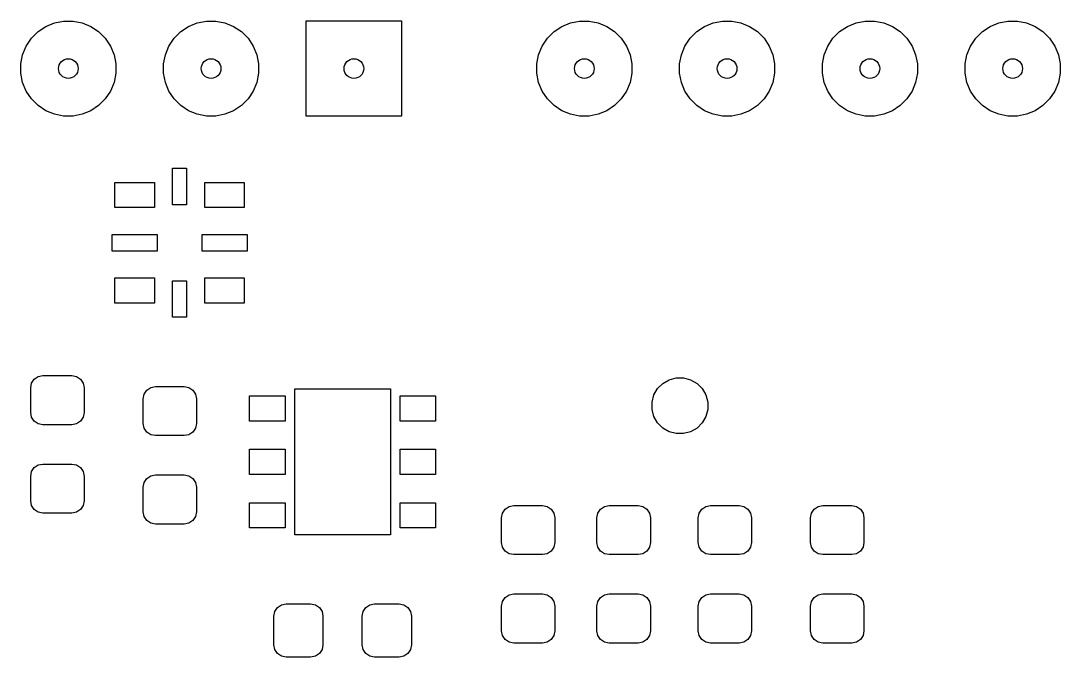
# Model space of a CAD drawing. Extents: x 2.11 to 4.44, y -4.7 to -3.04.
# Drawn here: x 2.964 to 3.692, y -3.483 to -3.037 of the extents above; entities that cross this region are included whole.
import ezdxf

# ---------------------------------------------------------------- set-up
doc = ezdxf.new("R2010")
doc.units = 0
doc.header["$MEASUREMENT"] = 0
doc.layers.add('BLACK', color=7, linetype='CONTINUOUS')

msp = doc.modelspace()

# ---------------------------------------------------------------- linework, layer by layer
at = {"layer": 'BLACK', "linetype": 'CONTINUOUS'}
for p, q in [((2.97562, -3.045), (2.98108, -3.04135)), ((2.98108, -3.04135), (2.98714, -3.03884)), ((2.98714, -3.03884), (2.99357, -3.03756)), ((2.99357, -3.03756), (3.00013, -3.03756)), ((3.00013, -3.03756), (3.00656, -3.03884)), ((3.00656, -3.03884), (3.01263, -3.04135)), ((3.01263, -3.04135), (3.01808, -3.045)), ((3.07562, -3.045), (3.08108, -3.04135)), ((3.08108, -3.04135), (3.08714, -3.03884)), ((3.08714, -3.03884), (3.09357, -3.03756)), ((3.09357, -3.03756), (3.10013, -3.03756)), ((3.10013, -3.03756), (3.10656, -3.03884)), ((3.10656, -3.03884), (3.11263, -3.04135)), ((3.11263, -3.04135), (3.11808, -3.045)), ((3.16339, -3.10433), (3.16339, -3.0374)), ((3.16339, -3.0374), (3.23031, -3.0374)), ((3.23031, -3.0374), (3.23031, -3.10433)), ((3.33704, -3.045), (3.34249, -3.04135)), ((3.34249, -3.04135), (3.34855, -3.03884)), ((3.34855, -3.03884), (3.35499, -3.03756)), ((3.35499, -3.03756), (3.36155, -3.03756)), ((3.36155, -3.03756), (3.36798, -3.03884)), ((3.36798, -3.03884), (3.37404, -3.04135)), ((3.37404, -3.04135), (3.3795, -3.045)), ((3.43704, -3.045), (3.44249, -3.04135)), ((3.44249, -3.04135), (3.44855, -3.03884)), ((3.44855, -3.03884), (3.45499, -3.03756)), ((3.45499, -3.03756), (3.46155, -3.03756)), ((3.46155, -3.03756), (3.46798, -3.03884)), ((3.46798, -3.03884), (3.47404, -3.04135)), ((3.47404, -3.04135), (3.4795, -3.045)), ((3.53704, -3.045), (3.54249, -3.04135)), ((3.54249, -3.04135), (3.54855, -3.03884)), ((3.54855, -3.03884), (3.55499, -3.03756)), ((3.55499, -3.03756), (3.56155, -3.03756)), ((3.56155, -3.03756), (3.56798, -3.03884)), ((3.56798, -3.03884), (3.57404, -3.04135)), ((3.57404, -3.04135), (3.5795, -3.045)), ((3.63704, -3.045), (3.64249, -3.04135)), ((3.64249, -3.04135), (3.64855, -3.03884)), ((3.64855, -3.03884), (3.65499, -3.03756)), ((3.65499, -3.03756), (3.66155, -3.03756)), ((3.66155, -3.03756), (3.66798, -3.03884)), ((3.66798, -3.03884), (3.67404, -3.04135)), ((3.67404, -3.04135), (3.6795, -3.045)), ((2.96734, -3.05509), (2.97098, -3.04964)), ((2.97098, -3.04964), (2.97562, -3.045)), ((3.01808, -3.045), (3.02272, -3.04964)), ((3.02272, -3.04964), (3.02636, -3.05509)), ((3.06734, -3.05509), (3.07098, -3.04964)), ((3.07098, -3.04964), (3.07562, -3.045)), ((3.11808, -3.045), (3.12272, -3.04964)), ((3.12272, -3.04964), (3.12636, -3.05509)), ((3.32875, -3.05509), (3.3324, -3.04964)), ((3.3324, -3.04964), (3.33704, -3.045)), ((3.3795, -3.045), (3.38414, -3.04964)), ((3.38414, -3.04964), (3.38778, -3.05509)), ((3.42875, -3.05509), (3.4324, -3.04964)), ((3.4324, -3.04964), (3.43704, -3.045)), ((3.4795, -3.045), (3.48414, -3.04964)), ((3.48414, -3.04964), (3.48778, -3.05509)), ((3.52875, -3.05509), (3.5324, -3.04964)), ((3.5324, -3.04964), (3.53704, -3.045)), ((3.5795, -3.045), (3.58414, -3.04964)), ((3.58414, -3.04964), (3.58778, -3.05509)), ((3.62875, -3.05509), (3.6324, -3.04964)), ((3.6324, -3.04964), (3.63704, -3.045)), ((3.6795, -3.045), (3.68414, -3.04964)), ((3.68414, -3.04964), (3.68778, -3.05509)), ((2.96483, -3.06115), (2.96734, -3.05509)), ((3.02636, -3.05509), (3.02887, -3.06115)), ((3.06483, -3.06115), (3.06734, -3.05509)), ((3.12636, -3.05509), (3.12887, -3.06115)), ((3.32624, -3.06115), (3.32875, -3.05509)), ((3.38778, -3.05509), (3.39029, -3.06115)), ((3.42624, -3.06115), (3.42875, -3.05509)), ((3.48778, -3.05509), (3.49029, -3.06115)), ((3.52624, -3.06115), (3.52875, -3.05509)), ((3.58778, -3.05509), (3.59029, -3.06115)), ((3.62624, -3.06115), (3.62875, -3.05509)), ((3.68778, -3.05509), (3.69029, -3.06115)), ((2.96355, -3.06759), (2.96483, -3.06115)), ((3.02887, -3.06115), (3.03015, -3.06759)), ((3.06355, -3.06759), (3.06483, -3.06115)), ((3.12887, -3.06115), (3.13015, -3.06759)), ((3.32496, -3.06759), (3.32624, -3.06115)), ((3.39029, -3.06115), (3.39157, -3.06759)), ((3.42496, -3.06759), (3.42624, -3.06115)), ((3.49029, -3.06115), (3.49157, -3.06759)), ((3.52496, -3.06759), (3.52624, -3.06115)), ((3.59029, -3.06115), (3.59157, -3.06759)), ((3.62496, -3.06759), (3.62624, -3.06115)), ((3.69029, -3.06115), (3.69157, -3.06759)), ((2.96355, -3.07415), (2.96355, -3.06759)), ((3.03015, -3.06759), (3.03015, -3.07415)), ((3.06355, -3.07415), (3.06355, -3.06759)), ((3.13015, -3.06759), (3.13015, -3.07415)), ((3.32496, -3.07415), (3.32496, -3.06759)), ((3.39157, -3.06759), (3.39157, -3.07415)), ((3.42496, -3.07415), (3.42496, -3.06759)), ((3.49157, -3.06759), (3.49157, -3.07415)), ((3.52496, -3.07415), (3.52496, -3.06759)), ((3.59157, -3.06759), (3.59157, -3.07415)), ((3.62496, -3.07415), (3.62496, -3.06759)), ((3.69157, -3.06759), (3.69157, -3.07415)), ((2.96483, -3.08058), (2.96355, -3.07415)), ((3.03015, -3.07415), (3.02887, -3.08058)), ((3.06483, -3.08058), (3.06355, -3.07415)), ((3.13015, -3.07415), (3.12887, -3.08058)), ((3.32624, -3.08058), (3.32496, -3.07415)), ((3.39157, -3.07415), (3.39029, -3.08058)), ((3.42624, -3.08058), (3.42496, -3.07415)), ((3.49157, -3.07415), (3.49029, -3.08058)), ((3.52624, -3.08058), (3.52496, -3.07415)), ((3.59157, -3.07415), (3.59029, -3.08058)), ((3.62624, -3.08058), (3.62496, -3.07415)), ((3.69157, -3.07415), (3.69029, -3.08058)), ((2.96734, -3.08664), (2.96483, -3.08058)), ((2.97098, -3.0921), (2.96734, -3.08664)), ((3.02636, -3.08664), (3.02272, -3.0921)), ((3.02887, -3.08058), (3.02636, -3.08664)), ((3.06734, -3.08664), (3.06483, -3.08058)), ((3.07098, -3.0921), (3.06734, -3.08664)), ((3.12636, -3.08664), (3.12272, -3.0921)), ((3.12887, -3.08058), (3.12636, -3.08664)), ((3.32875, -3.08664), (3.32624, -3.08058)), ((3.3324, -3.0921), (3.32875, -3.08664)), ((3.38778, -3.08664), (3.38414, -3.0921)), ((3.39029, -3.08058), (3.38778, -3.08664)), ((3.42875, -3.08664), (3.42624, -3.08058)), ((3.4324, -3.0921), (3.42875, -3.08664)), ((3.48778, -3.08664), (3.48414, -3.0921)), ((3.49029, -3.08058), (3.48778, -3.08664)), ((3.52875, -3.08664), (3.52624, -3.08058)), ((3.5324, -3.0921), (3.52875, -3.08664)), ((3.58778, -3.08664), (3.58414, -3.0921)), ((3.59029, -3.08058), (3.58778, -3.08664)), ((3.62875, -3.08664), (3.62624, -3.08058)), ((3.6324, -3.0921), (3.62875, -3.08664)), ((3.68778, -3.08664), (3.68414, -3.0921)), ((3.69029, -3.08058), (3.68778, -3.08664)), ((2.97562, -3.09673), (2.97098, -3.0921)), ((3.02272, -3.0921), (3.01808, -3.09673)), ((3.07562, -3.09673), (3.07098, -3.0921)), ((3.12272, -3.0921), (3.11808, -3.09673)), ((3.33704, -3.09673), (3.3324, -3.0921)), ((3.38414, -3.0921), (3.3795, -3.09673)), ((3.43704, -3.09673), (3.4324, -3.0921)), ((3.48414, -3.0921), (3.4795, -3.09673)), ((3.53704, -3.09673), (3.5324, -3.0921)), ((3.58414, -3.0921), (3.5795, -3.09673)), ((3.63704, -3.09673), (3.6324, -3.0921)), ((3.68414, -3.0921), (3.6795, -3.09673)), ((2.98108, -3.10038), (2.97562, -3.09673)), ((2.98714, -3.10289), (2.98108, -3.10038)), ((3.01263, -3.10038), (3.00656, -3.10289)), ((3.01808, -3.09673), (3.01263, -3.10038)), ((3.08108, -3.10038), (3.07562, -3.09673)), ((3.08714, -3.10289), (3.08108, -3.10038)), ((3.11263, -3.10038), (3.10656, -3.10289)), ((3.11808, -3.09673), (3.11263, -3.10038)), ((3.34249, -3.10038), (3.33704, -3.09673)), ((3.34855, -3.10289), (3.34249, -3.10038)), ((3.37404, -3.10038), (3.36798, -3.10289)), ((3.3795, -3.09673), (3.37404, -3.10038)), ((3.44249, -3.10038), (3.43704, -3.09673)), ((3.44855, -3.10289), (3.44249, -3.10038)), ((3.47404, -3.10038), (3.46798, -3.10289)), ((3.4795, -3.09673), (3.47404, -3.10038)), ((3.54249, -3.10038), (3.53704, -3.09673)), ((3.54855, -3.10289), (3.54249, -3.10038)), ((3.57404, -3.10038), (3.56798, -3.10289)), ((3.5795, -3.09673), (3.57404, -3.10038)), ((3.64249, -3.10038), (3.63704, -3.09673)), ((3.64855, -3.10289), (3.64249, -3.10038)), ((3.67404, -3.10038), (3.66798, -3.10289)), ((3.6795, -3.09673), (3.67404, -3.10038)), ((2.99357, -3.10417), (2.98714, -3.10289)), ((3.00013, -3.10417), (2.99357, -3.10417)), ((3.00656, -3.10289), (3.00013, -3.10417)), ((3.09357, -3.10417), (3.08714, -3.10289)), ((3.10013, -3.10417), (3.09357, -3.10417)), ((3.10656, -3.10289), (3.10013, -3.10417)), ((3.23031, -3.10433), (3.16339, -3.10433)), ((3.35499, -3.10417), (3.34855, -3.10289)), ((3.36155, -3.10417), (3.35499, -3.10417)), ((3.36798, -3.10289), (3.36155, -3.10417)), ((3.45499, -3.10417), (3.44855, -3.10289)), ((3.46155, -3.10417), (3.45499, -3.10417)), ((3.46798, -3.10289), (3.46155, -3.10417)), ((3.55499, -3.10417), (3.54855, -3.10289)), ((3.56155, -3.10417), (3.55499, -3.10417)), ((3.56798, -3.10289), (3.56155, -3.10417)), ((3.65499, -3.10417), (3.64855, -3.10289)), ((3.66155, -3.10417), (3.65499, -3.10417)), ((3.66798, -3.10289), (3.66155, -3.10417)), ((3.06988, -3.16634), (3.06988, -3.14075)), ((3.06988, -3.14075), (3.07972, -3.14075)), ((3.07972, -3.14075), (3.07972, -3.16634)), ((3.02953, -3.16831), (3.02953, -3.15059)), ((3.02953, -3.15059), (3.05709, -3.15059)), ((3.05709, -3.15059), (3.05709, -3.16831)), ((3.09252, -3.16831), (3.09252, -3.15059)), ((3.09252, -3.15059), (3.12008, -3.15059)), ((3.12008, -3.15059), (3.12008, -3.16831)), ((3.07972, -3.16634), (3.06988, -3.16634)), ((3.05709, -3.16831), (3.02953, -3.16831)), ((3.12008, -3.16831), (3.09252, -3.16831)), ((3.02756, -3.19882), (3.02756, -3.18701)), ((3.02756, -3.18701), (3.05906, -3.18701)), ((3.05906, -3.18701), (3.05906, -3.19882)), ((3.09055, -3.19882), (3.09055, -3.18701)), ((3.09055, -3.18701), (3.12205, -3.18701)), ((3.12205, -3.18701), (3.12205, -3.19882)), ((3.05906, -3.19882), (3.02756, -3.19882)), ((3.12205, -3.19882), (3.09055, -3.19882)), ((3.02953, -3.23524), (3.02953, -3.21752)), ((3.02953, -3.21752), (3.05709, -3.21752)), ((3.05709, -3.21752), (3.05709, -3.23524)), ((3.09252, -3.23524), (3.09252, -3.21752)), ((3.09252, -3.21752), (3.12008, -3.21752)), ((3.12008, -3.21752), (3.12008, -3.23524)), ((3.06988, -3.24508), (3.06988, -3.21949)), ((3.06988, -3.21949), (3.07972, -3.21949)), ((3.07972, -3.21949), (3.07972, -3.24508)), ((3.05709, -3.23524), (3.02953, -3.23524)), ((3.12008, -3.23524), (3.09252, -3.23524)), ((3.07972, -3.24508), (3.06988, -3.24508)), ((2.97113, -3.29124), (2.97299, -3.28845)), ((2.97299, -3.28845), (2.97579, -3.28658)), ((2.97579, -3.28658), (2.97908, -3.28593)), ((2.97908, -3.28593), (2.99926, -3.28593)), ((2.99926, -3.28593), (3.00256, -3.28658)), ((3.00256, -3.28658), (3.00535, -3.28845)), ((3.00535, -3.28845), (3.00722, -3.29124)), ((3.41321, -3.29147), (3.41766, -3.2889)), ((3.41766, -3.2889), (3.42263, -3.28757)), ((3.42263, -3.28757), (3.42777, -3.28757)), ((3.42777, -3.28757), (3.43273, -3.2889)), ((3.43273, -3.2889), (3.43718, -3.29147)), ((2.97047, -3.29454), (2.97113, -3.29124)), ((2.97047, -3.31176), (2.97047, -3.29454)), ((3.00722, -3.29124), (3.00787, -3.29454)), ((3.00787, -3.29454), (3.00787, -3.31176)), ((3.04987, -3.29892), (3.05174, -3.29612)), ((3.05174, -3.29612), (3.05453, -3.29426)), ((3.05453, -3.29426), (3.05782, -3.2936)), ((3.05782, -3.2936), (3.078, -3.2936)), ((3.078, -3.2936), (3.0813, -3.29426)), ((3.0813, -3.29426), (3.08409, -3.29612)), ((3.08409, -3.29612), (3.08596, -3.29892)), ((3.15551, -3.39764), (3.15551, -3.29528)), ((3.15551, -3.29528), (3.22244, -3.29528)), ((3.22244, -3.29528), (3.22244, -3.39764)), ((3.40701, -3.29955), (3.40958, -3.2951)), ((3.40958, -3.2951), (3.41321, -3.29147)), ((3.43718, -3.29147), (3.44081, -3.2951)), ((3.44081, -3.2951), (3.44338, -3.29955)), ((3.04921, -3.30221), (3.04987, -3.29892)), ((3.04921, -3.31944), (3.04921, -3.30221)), ((3.08596, -3.29892), (3.08661, -3.30221)), ((3.08661, -3.30221), (3.08661, -3.31944)), ((3.12382, -3.31791), (3.12382, -3.3002)), ((3.12382, -3.3002), (3.14862, -3.3002)), ((3.14862, -3.3002), (3.14862, -3.31791)), ((3.22933, -3.31791), (3.22933, -3.3002)), ((3.22933, -3.3002), (3.25413, -3.3002)), ((3.25413, -3.3002), (3.25413, -3.31791)), ((3.40568, -3.30452), (3.40701, -3.29955)), ((3.40568, -3.30966), (3.40568, -3.30452)), ((3.44338, -3.29955), (3.44471, -3.30452)), ((3.44471, -3.30452), (3.44471, -3.30966)), ((2.97113, -3.31506), (2.97047, -3.31176)), ((3.00787, -3.31176), (3.00722, -3.31506)), ((3.40701, -3.31462), (3.40568, -3.30966)), ((3.44471, -3.30966), (3.44338, -3.31462)), ((2.97299, -3.31785), (2.97113, -3.31506)), ((2.97579, -3.31972), (2.97299, -3.31785)), ((2.97908, -3.32037), (2.97579, -3.31972)), ((3.00256, -3.31972), (2.99926, -3.32037)), ((3.00535, -3.31785), (3.00256, -3.31972)), ((3.00722, -3.31506), (3.00535, -3.31785)), ((3.04987, -3.32273), (3.04921, -3.31944)), ((3.08661, -3.31944), (3.08596, -3.32273)), ((3.14862, -3.31791), (3.12382, -3.31791)), ((3.25413, -3.31791), (3.22933, -3.31791)), ((3.40958, -3.31907), (3.40701, -3.31462)), ((3.41321, -3.3227), (3.40958, -3.31907)), ((3.44081, -3.31907), (3.43718, -3.3227)), ((3.44338, -3.31462), (3.44081, -3.31907)), ((2.99926, -3.32037), (2.97908, -3.32037)), ((3.05174, -3.32553), (3.04987, -3.32273)), ((3.05453, -3.3274), (3.05174, -3.32553)), ((3.08409, -3.32553), (3.0813, -3.3274)), ((3.08596, -3.32273), (3.08409, -3.32553)), ((3.41766, -3.32527), (3.41321, -3.3227)), ((3.42263, -3.3266), (3.41766, -3.32527)), ((3.42777, -3.3266), (3.42263, -3.3266)), ((3.43273, -3.32527), (3.42777, -3.3266)), ((3.43718, -3.3227), (3.43273, -3.32527)), ((3.05782, -3.32805), (3.05453, -3.3274)), ((3.078, -3.32805), (3.05782, -3.32805)), ((3.0813, -3.3274), (3.078, -3.32805)), ((3.12382, -3.35531), (3.12382, -3.3376)), ((3.12382, -3.3376), (3.14862, -3.3376)), ((3.14862, -3.3376), (3.14862, -3.35531)), ((3.22933, -3.35531), (3.22933, -3.3376)), ((3.22933, -3.3376), (3.25413, -3.3376)), ((3.25413, -3.3376), (3.25413, -3.35531)), ((2.97299, -3.35046), (2.97579, -3.34859)), ((2.97579, -3.34859), (2.97908, -3.34793)), ((2.97908, -3.34793), (2.99926, -3.34793)), ((2.99926, -3.34793), (3.00256, -3.34859)), ((3.00256, -3.34859), (3.00535, -3.35046)), ((2.97047, -3.35655), (2.97113, -3.35325)), ((2.97113, -3.35325), (2.97299, -3.35046)), ((3.00535, -3.35046), (3.00722, -3.35325)), ((3.00722, -3.35325), (3.00787, -3.35655)), ((3.05453, -3.35627), (3.05782, -3.35561)), ((3.05782, -3.35561), (3.078, -3.35561)), ((3.078, -3.35561), (3.0813, -3.35627)), ((3.14862, -3.35531), (3.12382, -3.35531)), ((3.25413, -3.35531), (3.22933, -3.35531)), ((2.97047, -3.37377), (2.97047, -3.35655)), ((3.00787, -3.35655), (3.00787, -3.37377)), ((3.04921, -3.36422), (3.04987, -3.36093)), ((3.04987, -3.36093), (3.05174, -3.35813)), ((3.05174, -3.35813), (3.05453, -3.35627)), ((3.0813, -3.35627), (3.08409, -3.35813)), ((3.08409, -3.35813), (3.08596, -3.36093)), ((3.08596, -3.36093), (3.08661, -3.36422)), ((3.04921, -3.38145), (3.04921, -3.36422)), ((3.08661, -3.36422), (3.08661, -3.38145)), ((2.97113, -3.37707), (2.97047, -3.37377)), ((2.97299, -3.37986), (2.97113, -3.37707)), ((3.00722, -3.37707), (3.00535, -3.37986)), ((3.00787, -3.37377), (3.00722, -3.37707)), ((3.12382, -3.39272), (3.12382, -3.375)), ((3.12382, -3.375), (3.14862, -3.375)), ((3.14862, -3.375), (3.14862, -3.39272)), ((3.22933, -3.39272), (3.22933, -3.375)), ((3.22933, -3.375), (3.25413, -3.375)), ((3.25413, -3.375), (3.25413, -3.39272)), ((3.30272, -3.37949), (3.30551, -3.37762)), ((3.30551, -3.37762), (3.30881, -3.37697)), ((3.30881, -3.37697), (3.32899, -3.37697)), ((3.32899, -3.37697), (3.33228, -3.37762)), ((3.33228, -3.37762), (3.33508, -3.37949)), ((3.36965, -3.37949), (3.37244, -3.37762)), ((3.37244, -3.37762), (3.37574, -3.37697)), ((3.37574, -3.37697), (3.39592, -3.37697)), ((3.39592, -3.37697), (3.39921, -3.37762)), ((3.39921, -3.37762), (3.40201, -3.37949)), ((3.44051, -3.37949), (3.44331, -3.37762)), ((3.44331, -3.37762), (3.4466, -3.37697)), ((3.4466, -3.37697), (3.46678, -3.37697)), ((3.46678, -3.37697), (3.47008, -3.37762)), ((3.47008, -3.37762), (3.47287, -3.37949)), ((3.51925, -3.37949), (3.52205, -3.37762)), ((3.52205, -3.37762), (3.52534, -3.37697)), ((3.52534, -3.37697), (3.54552, -3.37697)), ((3.54552, -3.37697), (3.54882, -3.37762)), ((3.54882, -3.37762), (3.55161, -3.37949)), ((2.97579, -3.38173), (2.97299, -3.37986)), ((2.97908, -3.38238), (2.97579, -3.38173)), ((2.99926, -3.38238), (2.97908, -3.38238)), ((3.00256, -3.38173), (2.99926, -3.38238)), ((3.00535, -3.37986), (3.00256, -3.38173)), ((3.04987, -3.38474), (3.04921, -3.38145)), ((3.05174, -3.38754), (3.04987, -3.38474)), ((3.08596, -3.38474), (3.08409, -3.38754)), ((3.08661, -3.38145), (3.08596, -3.38474)), ((3.3002, -3.38558), (3.30085, -3.38228)), ((3.30085, -3.38228), (3.30272, -3.37949)), ((3.33508, -3.37949), (3.33694, -3.38228)), ((3.33694, -3.38228), (3.3376, -3.38558)), ((3.36713, -3.38558), (3.36778, -3.38228)), ((3.36778, -3.38228), (3.36965, -3.37949)), ((3.40201, -3.37949), (3.40387, -3.38228)), ((3.40387, -3.38228), (3.40453, -3.38558)), ((3.43799, -3.38558), (3.43865, -3.38228)), ((3.43865, -3.38228), (3.44051, -3.37949)), ((3.47287, -3.37949), (3.47474, -3.38228)), ((3.47474, -3.38228), (3.47539, -3.38558)), ((3.51673, -3.38558), (3.51739, -3.38228)), ((3.51739, -3.38228), (3.51925, -3.37949)), ((3.55161, -3.37949), (3.55348, -3.38228)), ((3.55348, -3.38228), (3.55413, -3.38558)), ((3.05453, -3.3894), (3.05174, -3.38754)), ((3.05782, -3.39006), (3.05453, -3.3894)), ((3.078, -3.39006), (3.05782, -3.39006)), ((3.0813, -3.3894), (3.078, -3.39006)), ((3.08409, -3.38754), (3.0813, -3.3894)), ((3.3002, -3.40281), (3.3002, -3.38558)), ((3.3376, -3.38558), (3.3376, -3.40281)), ((3.36713, -3.40281), (3.36713, -3.38558)), ((3.40453, -3.38558), (3.40453, -3.40281)), ((3.43799, -3.40281), (3.43799, -3.38558)), ((3.47539, -3.38558), (3.47539, -3.40281)), ((3.51673, -3.40281), (3.51673, -3.38558)), ((3.55413, -3.38558), (3.55413, -3.40281)), ((3.14862, -3.39272), (3.12382, -3.39272)), ((3.22244, -3.39764), (3.15551, -3.39764)), ((3.25413, -3.39272), (3.22933, -3.39272)), ((3.30085, -3.4061), (3.3002, -3.40281)), ((3.30272, -3.40889), (3.30085, -3.4061)), ((3.33694, -3.4061), (3.33508, -3.40889)), ((3.3376, -3.40281), (3.33694, -3.4061)), ((3.36778, -3.4061), (3.36713, -3.40281)), ((3.36965, -3.40889), (3.36778, -3.4061)), ((3.40387, -3.4061), (3.40201, -3.40889)), ((3.40453, -3.40281), (3.40387, -3.4061)), ((3.43865, -3.4061), (3.43799, -3.40281)), ((3.44051, -3.40889), (3.43865, -3.4061)), ((3.47474, -3.4061), (3.47287, -3.40889)), ((3.47539, -3.40281), (3.47474, -3.4061)), ((3.51739, -3.4061), (3.51673, -3.40281)), ((3.51925, -3.40889), (3.51739, -3.4061)), ((3.55348, -3.4061), (3.55161, -3.40889)), ((3.55413, -3.40281), (3.55348, -3.4061)), ((3.30551, -3.41076), (3.30272, -3.40889)), ((3.30881, -3.41142), (3.30551, -3.41076)), ((3.32899, -3.41142), (3.30881, -3.41142)), ((3.33228, -3.41076), (3.32899, -3.41142)), ((3.33508, -3.40889), (3.33228, -3.41076)), ((3.37244, -3.41076), (3.36965, -3.40889)), ((3.37574, -3.41142), (3.37244, -3.41076)), ((3.39592, -3.41142), (3.37574, -3.41142)), ((3.39921, -3.41076), (3.39592, -3.41142)), ((3.40201, -3.40889), (3.39921, -3.41076)), ((3.44331, -3.41076), (3.44051, -3.40889)), ((3.4466, -3.41142), (3.44331, -3.41076)), ((3.46678, -3.41142), (3.4466, -3.41142)), ((3.47008, -3.41076), (3.46678, -3.41142)), ((3.47287, -3.40889), (3.47008, -3.41076)), ((3.52205, -3.41076), (3.51925, -3.40889)), ((3.52534, -3.41142), (3.52205, -3.41076)), ((3.54552, -3.41142), (3.52534, -3.41142)), ((3.54882, -3.41076), (3.54552, -3.41142)), ((3.55161, -3.40889), (3.54882, -3.41076)), ((3.30085, -3.44429), (3.30272, -3.4415)), ((3.30272, -3.4415), (3.30551, -3.43963)), ((3.30551, -3.43963), (3.30881, -3.43898)), ((3.30881, -3.43898), (3.32899, -3.43898)), ((3.32899, -3.43898), (3.33228, -3.43963)), ((3.33228, -3.43963), (3.33508, -3.4415)), ((3.33508, -3.4415), (3.33694, -3.44429)), ((3.36778, -3.44429), (3.36965, -3.4415)), ((3.36965, -3.4415), (3.37244, -3.43963)), ((3.37244, -3.43963), (3.37574, -3.43898)), ((3.37574, -3.43898), (3.39592, -3.43898)), ((3.39592, -3.43898), (3.39921, -3.43963)), ((3.39921, -3.43963), (3.40201, -3.4415)), ((3.40201, -3.4415), (3.40387, -3.44429)), ((3.43865, -3.44429), (3.44051, -3.4415)), ((3.44051, -3.4415), (3.44331, -3.43963)), ((3.44331, -3.43963), (3.4466, -3.43898)), ((3.4466, -3.43898), (3.46678, -3.43898)), ((3.46678, -3.43898), (3.47008, -3.43963)), ((3.47008, -3.43963), (3.47287, -3.4415)), ((3.47287, -3.4415), (3.47474, -3.44429)), ((3.51739, -3.44429), (3.51925, -3.4415)), ((3.51925, -3.4415), (3.52205, -3.43963)), ((3.52205, -3.43963), (3.52534, -3.43898)), ((3.52534, -3.43898), (3.54552, -3.43898)), ((3.54552, -3.43898), (3.54882, -3.43963)), ((3.54882, -3.43963), (3.55161, -3.4415)), ((3.55161, -3.4415), (3.55348, -3.44429)), ((3.1414, -3.45118), (3.14327, -3.44839)), ((3.14327, -3.44839), (3.14606, -3.44652)), ((3.14606, -3.44652), (3.14936, -3.44587)), ((3.14936, -3.44587), (3.16658, -3.44587)), ((3.16658, -3.44587), (3.16988, -3.44652)), ((3.16988, -3.44652), (3.17267, -3.44839)), ((3.17267, -3.44839), (3.17454, -3.45118)), ((3.20341, -3.45118), (3.20528, -3.44839)), ((3.20528, -3.44839), (3.20807, -3.44652)), ((3.20807, -3.44652), (3.21137, -3.44587)), ((3.21137, -3.44587), (3.22859, -3.44587)), ((3.22859, -3.44587), (3.23189, -3.44652)), ((3.23189, -3.44652), (3.23468, -3.44839)), ((3.23468, -3.44839), (3.23655, -3.45118)), ((3.3002, -3.44759), (3.30085, -3.44429)), ((3.3002, -3.46481), (3.3002, -3.44759)), ((3.33694, -3.44429), (3.3376, -3.44759)), ((3.3376, -3.44759), (3.3376, -3.46481)), ((3.36713, -3.44759), (3.36778, -3.44429)), ((3.36713, -3.46481), (3.36713, -3.44759)), ((3.40387, -3.44429), (3.40453, -3.44759)), ((3.40453, -3.44759), (3.40453, -3.46481)), ((3.43799, -3.44759), (3.43865, -3.44429)), ((3.43799, -3.46481), (3.43799, -3.44759)), ((3.47474, -3.44429), (3.47539, -3.44759)), ((3.47539, -3.44759), (3.47539, -3.46481)), ((3.51673, -3.44759), (3.51739, -3.44429)), ((3.51673, -3.46481), (3.51673, -3.44759)), ((3.55348, -3.44429), (3.55413, -3.44759)), ((3.55413, -3.44759), (3.55413, -3.46481)), ((3.14075, -3.45448), (3.1414, -3.45118)), ((3.14075, -3.47466), (3.14075, -3.45448)), ((3.17454, -3.45118), (3.1752, -3.45448)), ((3.1752, -3.45448), (3.1752, -3.47466)), ((3.20276, -3.45448), (3.20341, -3.45118)), ((3.20276, -3.47466), (3.20276, -3.45448)), ((3.23655, -3.45118), (3.2372, -3.45448)), ((3.2372, -3.45448), (3.2372, -3.47466)), ((3.30085, -3.46811), (3.3002, -3.46481)), ((3.3376, -3.46481), (3.33694, -3.46811)), ((3.36778, -3.46811), (3.36713, -3.46481)), ((3.40453, -3.46481), (3.40387, -3.46811)), ((3.43865, -3.46811), (3.43799, -3.46481)), ((3.47539, -3.46481), (3.47474, -3.46811)), ((3.51739, -3.46811), (3.51673, -3.46481)), ((3.55413, -3.46481), (3.55348, -3.46811)), ((3.30272, -3.4709), (3.30085, -3.46811)), ((3.30551, -3.47277), (3.30272, -3.4709)), ((3.33508, -3.4709), (3.33228, -3.47277)), ((3.33694, -3.46811), (3.33508, -3.4709)), ((3.36965, -3.4709), (3.36778, -3.46811)), ((3.37244, -3.47277), (3.36965, -3.4709)), ((3.40201, -3.4709), (3.39921, -3.47277)), ((3.40387, -3.46811), (3.40201, -3.4709)), ((3.44051, -3.4709), (3.43865, -3.46811)), ((3.44331, -3.47277), (3.44051, -3.4709)), ((3.47287, -3.4709), (3.47008, -3.47277)), ((3.47474, -3.46811), (3.47287, -3.4709)), ((3.51925, -3.4709), (3.51739, -3.46811)), ((3.52205, -3.47277), (3.51925, -3.4709)), ((3.55161, -3.4709), (3.54882, -3.47277)), ((3.55348, -3.46811), (3.55161, -3.4709)), ((3.1414, -3.47795), (3.14075, -3.47466)), ((3.14327, -3.48075), (3.1414, -3.47795)), ((3.17454, -3.47795), (3.17267, -3.48075)), ((3.1752, -3.47466), (3.17454, -3.47795)), ((3.20341, -3.47795), (3.20276, -3.47466)), ((3.20528, -3.48075), (3.20341, -3.47795)), ((3.23655, -3.47795), (3.23468, -3.48075)), ((3.2372, -3.47466), (3.23655, -3.47795)), ((3.30881, -3.47343), (3.30551, -3.47277)), ((3.32899, -3.47343), (3.30881, -3.47343)), ((3.33228, -3.47277), (3.32899, -3.47343)), ((3.37574, -3.47343), (3.37244, -3.47277)), ((3.39592, -3.47343), (3.37574, -3.47343)), ((3.39921, -3.47277), (3.39592, -3.47343)), ((3.4466, -3.47343), (3.44331, -3.47277)), ((3.46678, -3.47343), (3.4466, -3.47343)), ((3.47008, -3.47277), (3.46678, -3.47343)), ((3.52534, -3.47343), (3.52205, -3.47277)), ((3.54552, -3.47343), (3.52534, -3.47343)), ((3.54882, -3.47277), (3.54552, -3.47343)), ((3.14606, -3.48261), (3.14327, -3.48075)), ((3.14936, -3.48327), (3.14606, -3.48261)), ((3.16658, -3.48327), (3.14936, -3.48327)), ((3.16988, -3.48261), (3.16658, -3.48327)), ((3.17267, -3.48075), (3.16988, -3.48261)), ((3.20807, -3.48261), (3.20528, -3.48075)), ((3.21137, -3.48327), (3.20807, -3.48261)), ((3.22859, -3.48327), (3.21137, -3.48327)), ((3.23189, -3.48261), (3.22859, -3.48327)), ((3.23468, -3.48075), (3.23189, -3.48261))]:
    msp.add_line(p, q, dxfattribs=at)
at = {"layer": 'BLACK'}
for centre in [(2.99685, -3.07087), (3.09685, -3.07087), (3.19685, -3.07087), (3.35827, -3.07087), (3.45827, -3.07087), (3.55827, -3.07087), (3.65827, -3.07087)]:
    msp.add_circle(centre, 0.00689, dxfattribs=at)
at = {"layer": 'WHITE'}
for centre in [(2.99685, -3.07087), (3.09685, -3.07087), (3.19685, -3.07087), (3.35827, -3.07087), (3.45827, -3.07087), (3.55827, -3.07087), (3.65827, -3.07087)]:
    msp.add_circle(centre, 0.00689, dxfattribs=at)

doc.saveas('drawing.dxf')
